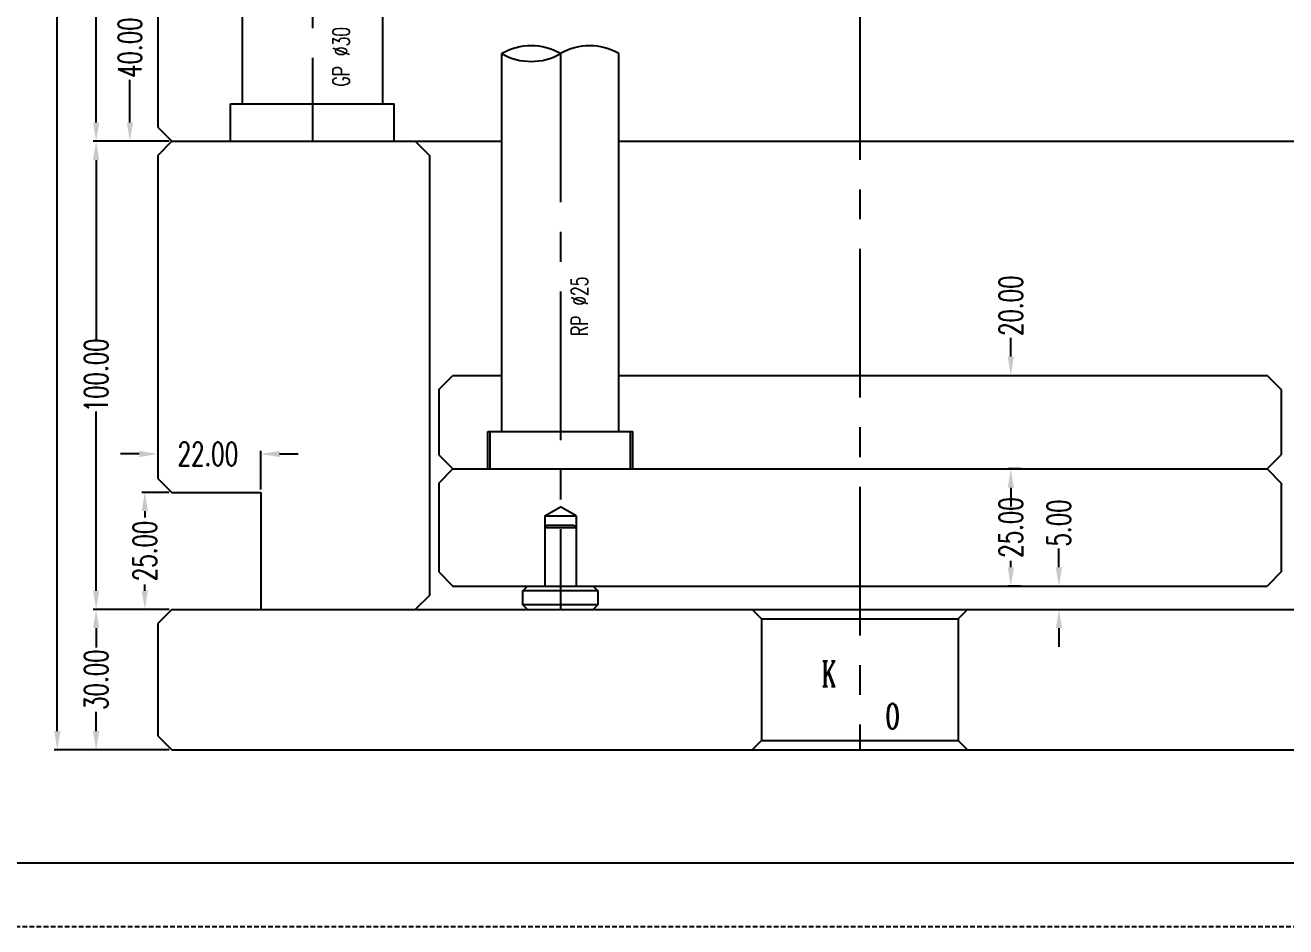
# Model space of a CAD drawing. Header units: inches. Extents: x 160917 to 162189, y -51061 to -50161.
# Drawn here: x 161368.1 to 161637.4, y -51061 to -50868.4 of the extents above; entities that cross this region are included whole.
import ezdxf

# ---------------------------------------------------------------- set-up
doc = ezdxf.new("R2010")
doc.units = ezdxf.units.IN
doc.header["$LTSCALE"] = 2
doc.header["$MEASUREMENT"] = 0
doc.header["$PDMODE"] = 3
doc.header["$PDSIZE"] = 0.3125
doc.linetypes.add('CENTER', pattern=[50.8, 31.75, -6.35, 6.35, -6.35])
doc.linetypes.add('DASHED', pattern=[0.75, 0.5, -0.25])
doc.layers.get('0').update_dxf_attribs({"linetype": 'CONTINUOUS'})
doc.layers.get('Defpoints').update_dxf_attribs({"linetype": 'CONTINUOUS'})
doc.layers.add('A', color=7, linetype='CONTINUOUS')
doc.layers.add('text', color=7, linetype='CONTINUOUS')
doc.layers.add('dim', color=3, linetype='CONTINUOUS', lineweight=15)
doc.styles.add('ROMANC', font='romanc', dxfattribs={"width": 0.6, "height": 1})
doc.styles.get("Standard").update_dxf_attribs({"font": 'txt.shx', "width": 0.67})
doc.dimstyles.new('2.00', dxfattribs={"dimtxt": 5, "dimasz": 4, "dimexe": 0.666, "dimexo": 0.626, "dimgap": 1, "dimtad": 0, "dimzin": 0, "dimdsep": 46, "dimtxsty": 'Standard', "dimcen": 0.09, "dimclrd": 3, "dimclre": 3, "dimclrt": 7, "dimazin": 0, "dimtfac": 1, "dimtofl": 0, "dimtmove": 0, "dimatfit": 0, "dimfxl": 0, "dimtolj": 1, "dimtzin": 0, "dimarcsym": 0})

# ---------------------------------------------------------------- blocks, each defined once
blk = doc.blocks.new('*D35614')
at = {"layer": 'Defpoints', "color": 0}
for p in [(161383.22, -50783.16), (161399.43, -50783.16), (161399.43, -50893.16)]:
    blk.add_point(p, dxfattribs=at)
at = {"layer": 'dim', "color": 3, "linetype": 'ByBlock', "lineweight": -2}
for p, q in [((161398.8, -50783.16), (161382.56, -50783.16)), ((161383.22, -50787.16), (161383.22, -50830.74)), ((161383.22, -50889.16), (161383.22, -50845.58)), ((161398.8, -50893.16), (161382.56, -50893.16))]:
    blk.add_line(p, q, dxfattribs=at)
at = {"layer": 'dim', "color": 3, "linetype": 'ByBlock'}
for points in [[(161383.89, -50787.16), (161382.55, -50787.16), (161383.22, -50783.16)], [(161382.55, -50889.16), (161383.89, -50889.16), (161383.22, -50893.16)]]:
    blk.add_solid(points, dxfattribs=at)
at = {"layer": 'dim', "color": 7, "linetype": 'ByBlock', "insert": (161383.22, -50838.16), "char_height": 5, "attachment_point": 5, "rotation": 90}
blk.add_mtext('\\A1;110.00', dxfattribs=at)
blk = doc.blocks.new('*D35615')
at = {"layer": 'Defpoints', "color": 0}
for p in [(161383.22, -50893.16), (161399.43, -50893.16), (161399.43, -50993.16)]:
    blk.add_point(p, dxfattribs=at)
at = {"layer": 'dim', "color": 3, "linetype": 'ByBlock', "lineweight": -2}
for p, q in [((161398.8, -50893.16), (161382.56, -50893.16)), ((161383.22, -50897.16), (161383.22, -50935.46)), ((161383.22, -50989.16), (161383.22, -50950.86)), ((161398.8, -50993.16), (161382.56, -50993.16))]:
    blk.add_line(p, q, dxfattribs=at)
at = {"layer": 'dim', "color": 3, "linetype": 'ByBlock'}
for points in [[(161383.89, -50897.16), (161382.55, -50897.16), (161383.22, -50893.16)], [(161382.55, -50989.16), (161383.89, -50989.16), (161383.22, -50993.16)]]:
    blk.add_solid(points, dxfattribs=at)
at = {"layer": 'dim', "color": 7, "linetype": 'ByBlock', "insert": (161383.22, -50943.16), "char_height": 5, "attachment_point": 5, "rotation": 90}
blk.add_mtext('\\A1;100.00', dxfattribs=at)
blk = doc.blocks.new('*D35616')
at = {"layer": 'Defpoints', "color": 0}
for p in [(161383.22, -50993.16), (161399.43, -50993.16), (161399.43, -51023.16)]:
    blk.add_point(p, dxfattribs=at)
at = {"layer": 'dim', "color": 3, "linetype": 'ByBlock', "lineweight": -2}
for p, q in [((161398.8, -50993.16), (161382.56, -50993.16)), ((161383.22, -50997.16), (161383.22, -51001.29)), ((161383.22, -51019.16), (161383.22, -51015.02)), ((161398.8, -51023.16), (161382.56, -51023.16))]:
    blk.add_line(p, q, dxfattribs=at)
at = {"layer": 'dim', "color": 3, "linetype": 'ByBlock'}
for points in [[(161383.89, -50997.16), (161382.55, -50997.16), (161383.22, -50993.16)], [(161382.55, -51019.16), (161383.89, -51019.16), (161383.22, -51023.16)]]:
    blk.add_solid(points, dxfattribs=at)
at = {"layer": 'dim', "color": 7, "linetype": 'ByBlock', "insert": (161383.22, -51008.16), "char_height": 5, "attachment_point": 5, "rotation": 90}
blk.add_mtext('\\A1;30.00', dxfattribs=at)
blk = doc.blocks.new('*D35617')
at = {"layer": 'Defpoints', "color": 0}
for p in [(161374.93, -50672.16), (161399.43, -50672.16), (161399.43, -51023.16)]:
    blk.add_point(p, dxfattribs=at)
at = {"layer": 'dim', "color": 3, "linetype": 'ByBlock', "lineweight": -2}
for p, q in [((161398.8, -50672.16), (161374.27, -50672.16)), ((161374.93, -50676.16), (161374.93, -50839.4)), ((161374.93, -51019.16), (161374.93, -50855.92)), ((161398.8, -51023.16), (161374.27, -51023.16))]:
    blk.add_line(p, q, dxfattribs=at)
at = {"layer": 'dim', "color": 3, "linetype": 'ByBlock'}
for points in [[(161375.6, -50676.16), (161374.27, -50676.16), (161374.93, -50672.16)], [(161374.27, -51019.16), (161375.6, -51019.16), (161374.93, -51023.16)]]:
    blk.add_solid(points, dxfattribs=at)
at = {"layer": 'dim', "color": 7, "linetype": 'ByBlock', "insert": (161374.93, -50847.66), "char_height": 5, "attachment_point": 5, "rotation": 90}
blk.add_mtext('\\A1;351.00', dxfattribs=at)
blk = doc.blocks.new('*D35618')
at = {"layer": 'Defpoints', "color": 0}
for p in [(161393.63, -50968.16), (161399.43, -50968.16), (161399.43, -50993.16)]:
    blk.add_point(p, dxfattribs=at)
at = {"layer": 'dim', "color": 3, "linetype": 'ByBlock', "lineweight": -2}
for p, q in [((161398.8, -50968.16), (161392.96, -50968.16)), ((161393.63, -50972.16), (161393.63, -50973.52)), ((161393.63, -50989.16), (161393.63, -50987.8)), ((161398.8, -50993.16), (161392.96, -50993.16))]:
    blk.add_line(p, q, dxfattribs=at)
at = {"layer": 'dim', "color": 3, "linetype": 'ByBlock'}
for points in [[(161394.29, -50972.16), (161392.96, -50972.16), (161393.63, -50968.16)], [(161392.96, -50989.16), (161394.29, -50989.16), (161393.63, -50993.16)]]:
    blk.add_solid(points, dxfattribs=at)
at = {"layer": 'dim', "color": 7, "linetype": 'ByBlock', "insert": (161393.63, -50980.66), "char_height": 5, "attachment_point": 5, "rotation": 90}
blk.add_mtext('\\A1;25.00', dxfattribs=at)
blk = doc.blocks.new('*D35619')
at = {"layer": 'Defpoints', "color": 0}
for p in [(161578.68, -50963.16), (161581.41, -50963.16), (161581.41, -50988.16)]:
    blk.add_point(p, dxfattribs=at)
at = {"layer": 'dim', "color": 3, "linetype": 'ByBlock', "lineweight": -2}
for p, q in [((161580.79, -50963.16), (161578.01, -50963.16)), ((161578.68, -50967.16), (161578.68, -50968.52)), ((161578.68, -50984.16), (161578.68, -50982.8)), ((161580.79, -50988.16), (161578.01, -50988.16))]:
    blk.add_line(p, q, dxfattribs=at)
at = {"layer": 'dim', "color": 3, "linetype": 'ByBlock'}
for points in [[(161579.34, -50967.16), (161578.01, -50967.16), (161578.68, -50963.16)], [(161578.01, -50984.16), (161579.34, -50984.16), (161578.68, -50988.16)]]:
    blk.add_solid(points, dxfattribs=at)
at = {"layer": 'dim', "color": 7, "linetype": 'ByBlock', "insert": (161578.68, -50975.66), "char_height": 5, "attachment_point": 5, "rotation": 90}
blk.add_mtext('\\A1;25.00', dxfattribs=at)
blk = doc.blocks.new('*D35620')
at = {"layer": 'Defpoints', "color": 0}
for p in [(161578.68, -50943.16), (161578.68, -50943.16), (161578.68, -50963.16)]:
    blk.add_point(p, dxfattribs=at)
at = {"layer": 'dim', "color": 3, "linetype": 'ByBlock', "lineweight": -2}
for p, q in [((161578.68, -50939.16), (161578.68, -50935.16)), ((161578.05, -50943.16), (161578.01, -50943.16)), ((161578.05, -50963.16), (161578.01, -50963.16)), ((161578.68, -50967.16), (161578.68, -50971.16))]:
    blk.add_line(p, q, dxfattribs=at)
at = {"layer": 'dim', "color": 3, "linetype": 'ByBlock'}
for points in [[(161578.01, -50939.16), (161579.34, -50939.16), (161578.68, -50943.16)], [(161579.34, -50967.16), (161578.01, -50967.16), (161578.68, -50963.16)]]:
    blk.add_solid(points, dxfattribs=at)
at = {"layer": 'dim', "color": 7, "linetype": 'ByBlock', "insert": (161578.68, -50928.29), "char_height": 5, "attachment_point": 5, "rotation": 90}
blk.add_mtext('\\A1;20.00', dxfattribs=at)
blk = doc.blocks.new('*D35626')
at = {"layer": 'Defpoints', "color": 0}
for p in [(161588.95, -50988.16), (161588.95, -50988.16), (161588.57, -50993.16)]:
    blk.add_point(p, dxfattribs=at)
at = {"layer": 'dim', "color": 3, "linetype": 'ByBlock', "lineweight": -2}
for p, q in [((161588.95, -50984.16), (161588.95, -50980.16)), ((161588.32, -50988.16), (161588.28, -50988.16)), ((161589.2, -50993.16), (161589.61, -50993.16)), ((161588.95, -50997.16), (161588.95, -51001.16))]:
    blk.add_line(p, q, dxfattribs=at)
at = {"layer": 'dim', "color": 3, "linetype": 'ByBlock'}
for points in [[(161588.28, -50984.16), (161589.61, -50984.16), (161588.95, -50988.16)], [(161589.61, -50997.16), (161588.28, -50997.16), (161588.95, -50993.16)]]:
    blk.add_solid(points, dxfattribs=at)
at = {"layer": 'dim', "color": 7, "linetype": 'ByBlock', "insert": (161588.95, -50974.69), "char_height": 5, "attachment_point": 5, "rotation": 90}
blk.add_mtext('\\A1;5.00', dxfattribs=at)
blk = doc.blocks.new('*D35627')
at = {"layer": 'Defpoints', "color": 0}
for p in [(161396.43, -50959.95), (161418.43, -50959.95), (161418.43, -50968.16)]:
    blk.add_point(p, dxfattribs=at)
at = {"layer": 'dim', "color": 3, "linetype": 'ByBlock', "lineweight": -2}
for p, q in [((161396.43, -50959.33), (161396.43, -50959.29)), ((161418.43, -50967.53), (161418.43, -50959.29)), ((161392.43, -50959.95), (161388.43, -50959.95)), ((161422.43, -50959.95), (161426.43, -50959.95))]:
    blk.add_line(p, q, dxfattribs=at)
at = {"layer": 'dim', "color": 3, "linetype": 'ByBlock'}
for points in [[(161392.43, -50960.62), (161392.43, -50959.29), (161396.43, -50959.95)], [(161422.43, -50959.29), (161422.43, -50960.62), (161418.43, -50959.95)]]:
    blk.add_solid(points, dxfattribs=at)
at = {"layer": 'dim', "color": 7, "linetype": 'ByBlock', "insert": (161407.1, -50959.95), "char_height": 5, "attachment_point": 5}
blk.add_mtext('\\A1;22.00', dxfattribs=at)
blk = doc.blocks.new('*D37225')
at = {"layer": 'Defpoints', "color": 0}
for p in [(161390.45, -50853.16), (161396.43, -50853.16), (161399.43, -50893.16)]:
    blk.add_point(p, dxfattribs=at)
at = {"layer": 'dim', "color": 3, "linetype": 'ByBlock', "lineweight": -2}
for p, q in [((161395.8, -50853.16), (161389.79, -50853.16)), ((161390.45, -50857.16), (161390.45, -50866.29)), ((161390.45, -50889.16), (161390.45, -50880.02)), ((161398.8, -50893.16), (161389.79, -50893.16))]:
    blk.add_line(p, q, dxfattribs=at)
at = {"layer": 'dim', "color": 3, "linetype": 'ByBlock'}
for points in [[(161391.12, -50857.16), (161389.78, -50857.16), (161390.45, -50853.16)], [(161389.78, -50889.16), (161391.12, -50889.16), (161390.45, -50893.16)]]:
    blk.add_solid(points, dxfattribs=at)
at = {"layer": 'dim', "color": 7, "linetype": 'ByBlock', "insert": (161390.45, -50873.16), "char_height": 5, "attachment_point": 5, "rotation": 90}
blk.add_mtext('\\A1;40.00', dxfattribs=at)

msp = doc.modelspace()

# ---------------------------------------------------------------- linework, layer by layer
at = {"linetype": 'CENTER', "ltscale": 0.5}
for p, q in [((161546.428, -50662.157), (161546.428, -51023.157)), ((161429.428, -50672.157), (161429.428, -50893.157)), ((161482.428, -50874.425), (161482.428, -50993.157))]:
    msp.add_line(p, q, dxfattribs=at)
at = {"linetype": 'Continuous'}
for p, q in [((161414.428, -50675.157), (161414.428, -50885.157)), ((161444.428, -50675.157), (161444.428, -50885.157)), ((161396.428, -50786.157), (161396.428, -50890.157)), ((161396.428, -50890.157), (161399.428, -50893.157)), ((161399.428, -50893.157), (161396.428, -50896.157)), ((161399.428, -50893.157), (161469.928, -50893.157)), ((161451.428, -50893.157), (161454.428, -50896.157)), ((161494.928, -50893.157), (161659.428, -50893.157)), ((161396.428, -50896.157), (161396.428, -50965.157)), ((161454.428, -50896.157), (161454.428, -50990.157)), ((161456.428, -50946.157), (161459.428, -50943.157)), ((161459.428, -50943.157), (161469.928, -50943.157)), ((161494.928, -50943.157), (161633.428, -50943.157)), ((161636.428, -50946.157), (161633.428, -50943.157)), ((161456.428, -50946.157), (161456.428, -50960.157)), ((161636.428, -50946.157), (161636.428, -50960.157)), ((161456.428, -50960.157), (161459.428, -50963.157)), ((161633.428, -50963.157), (161636.428, -50960.157)), ((161396.428, -50965.157), (161399.428, -50968.157)), ((161459.428, -50963.157), (161456.428, -50966.157)), ((161459.428, -50963.157), (161633.428, -50963.157)), ((161633.428, -50963.157), (161636.428, -50966.157)), ((161456.428, -50966.157), (161456.428, -50985.157)), ((161636.428, -50966.157), (161636.428, -50985.157)), ((161399.428, -50968.157), (161418.428, -50968.157)), ((161418.428, -50968.157), (161418.428, -50993.157)), ((161479.078, -50973.157), (161482.428, -50971.223)), ((161479.078, -50973.157), (161485.778, -50973.157)), ((161479.078, -50973.157), (161479.078, -50988.157)), ((161485.778, -50973.157), (161482.428, -50971.223)), ((161485.778, -50973.157), (161485.778, -50988.157)), ((161479.578, -50975.157), (161479.078, -50975.657)), ((161479.078, -50975.657), (161485.778, -50975.657)), ((161479.578, -50975.157), (161485.278, -50975.157)), ((161485.278, -50975.157), (161485.778, -50975.657)), ((161456.428, -50985.157), (161459.428, -50988.157)), ((161636.428, -50985.157), (161633.428, -50988.157)), ((161459.428, -50988.157), (161633.428, -50988.157)), ((161474.428, -50989.157), (161475.428, -50988.157)), ((161474.428, -50992.157), (161474.428, -50989.157)), ((161490.428, -50989.157), (161474.428, -50989.157)), ((161475.428, -50988.157), (161489.428, -50988.157)), ((161489.428, -50988.157), (161490.428, -50989.157)), ((161490.428, -50989.157), (161490.428, -50992.157)), ((161454.428, -50990.157), (161451.428, -50993.157)), ((161490.428, -50992.157), (161474.428, -50992.157)), ((161475.428, -50993.157), (161474.428, -50992.157)), ((161490.428, -50992.157), (161489.428, -50993.157)), ((161399.428, -50993.157), (161396.428, -50996.157)), ((161399.428, -50993.157), (161658.428, -50993.157)), ((161475.428, -50993.157), (161489.428, -50993.157)), ((161396.428, -50996.157), (161396.428, -51020.157)), ((161396.428, -51020.157), (161399.428, -51023.157)), ((161399.428, -51023.157), (161693.428, -51023.157))]:
    msp.add_line(p, q, dxfattribs=at)
for p, q in [((161469.928, -50955.157), (161469.928, -50874.425)), ((161494.928, -50955.157), (161494.928, -50874.425)), ((161411.928, -50885.157), (161446.928, -50885.157)), ((161411.928, -50893.157), (161411.928, -50885.157)), ((161446.928, -50893.157), (161446.928, -50885.157)), ((161411.928, -50893.157), (161446.928, -50893.157)), ((161466.928, -50963.157), (161466.928, -50955.157)), ((161466.928, -50955.157), (161497.928, -50955.157)), ((161467.428, -50963.157), (161467.428, -50955.157)), ((161497.428, -50963.157), (161497.428, -50955.157)), ((161497.928, -50963.157), (161497.928, -50955.157)), ((161467.428, -50963.157), (161497.428, -50963.157))]:
    msp.add_line(p, q)
at = {"color": 8, "linetype": 'Continuous'}
for p, q in [((161523.428, -50993.157), (161525.428, -50995.157)), ((161569.428, -50993.157), (161567.428, -50995.157)), ((161525.428, -50995.157), (161567.428, -50995.157)), ((161525.428, -50995.157), (161525.428, -51021.157)), ((161567.428, -50995.157), (161567.428, -51021.157)), ((161523.428, -51023.157), (161525.428, -51021.157)), ((161525.428, -51021.157), (161567.428, -51021.157)), ((161569.428, -51023.157), (161567.428, -51021.157))]:
    msp.add_line(p, q, dxfattribs=at)
for centre, start, end in [((161476.178, -50885.251), 60, 120), ((161488.678, -50885.251), 60, 120), ((161476.178, -50863.6), 240, 300)]:
    msp.add_arc(centre, 12.5, start, end)
at = {"layer": 'A'}
msp.add_line((162175.427, -51047.369), (160930.626, -51047.369), dxfattribs=at)
at = {"layer": 'A', "linetype": 'DASHED'}
msp.add_line((162189.013, -51060.956), (160917.04, -51060.956), dxfattribs=at)

# ---------------------------------------------------------------- texts
at = {"color": 8, "linetype": 'Continuous', "style": 'ROMANC', "width": 0.6}
for s, p in [('K', (161538.257, -51009.628)), ('O', (161551.876, -51018.679))]:
    msp.add_text(s, height=5.4, dxfattribs=at).set_placement(p)
at = {"layer": 'text', "char_height": 3.6, "attachment_point": 1, "rotation": 90}
for s, insert, width in [('GP %%c30', (161433.785, -50881.444), 25.66758), ('RP %%c25', (161484.71, -50934.757), 22.74737)]:
    msp.add_mtext(s, dxfattribs=dict(at, insert=insert, width=width))

# ---------------------------------------------------------------- dimensions: what is measured, and where the dimension line sits
at = {"layer": 'dim', "linetype": 'ByBlock'}
for base, p1, p2, picture, middle in [((161374.932, -50672.157), (161399.428, -51023.157), (161399.428, -50672.157), '*D35617', (161374.932, -50847.657)), ((161383.221, -50783.157), (161399.428, -50893.157), (161399.428, -50783.157), '*D35614', (161383.221, -50838.157)), ((161383.221, -50893.157), (161399.428, -50993.157), (161399.428, -50893.157), '*D35615', (161383.221, -50943.157)), ((161578.677, -50943.157), (161578.677, -50963.157), (161578.677, -50943.157), '*D35620', (161578.677, -50928.295)), ((161578.677, -50963.157), (161581.413, -50988.157), (161581.413, -50963.157), '*D35619', (161578.677, -50975.657)), ((161393.625, -50968.157), (161399.428, -50993.157), (161399.428, -50968.157), '*D35618', (161393.625, -50980.657)), ((161588.946, -50988.157), (161588.574, -50993.157), (161588.946, -50988.157), '*D35626', (161588.946, -50974.69)), ((161383.221, -50993.157), (161399.428, -51023.157), (161399.428, -50993.157), '*D35616', (161383.221, -51008.157))]:
    dim = msp.add_linear_dim(base=base, p1=p1, p2=p2, angle=90, dimstyle='2.00', dxfattribs=at)
    dim.commit()
    dim.dimension.update_dxf_attribs({"geometry": picture, "text_midpoint": middle})
dim = msp.add_linear_dim(base=(161390.451, -50853.157), p1=(161399.428, -50893.157), p2=(161396.428, -50853.157), angle=90, dimstyle='2.00', dxfattribs=at)
dim.commit()
dim.dimension.update_dxf_attribs({"geometry": '*D37225', "text_midpoint": (161390.451, -50873.157), "dimtype": 160})
dim = msp.add_linear_dim(base=(161418.428, -50959.953), p1=(161396.428, -50959.953), p2=(161418.428, -50968.157), dimstyle='2.00', dxfattribs=at)
dim.commit()
dim.dimension.update_dxf_attribs({"geometry": '*D35627', "text_midpoint": (161407.104, -50959.953), "dimtype": 160})

doc.saveas('drawing.dxf')
